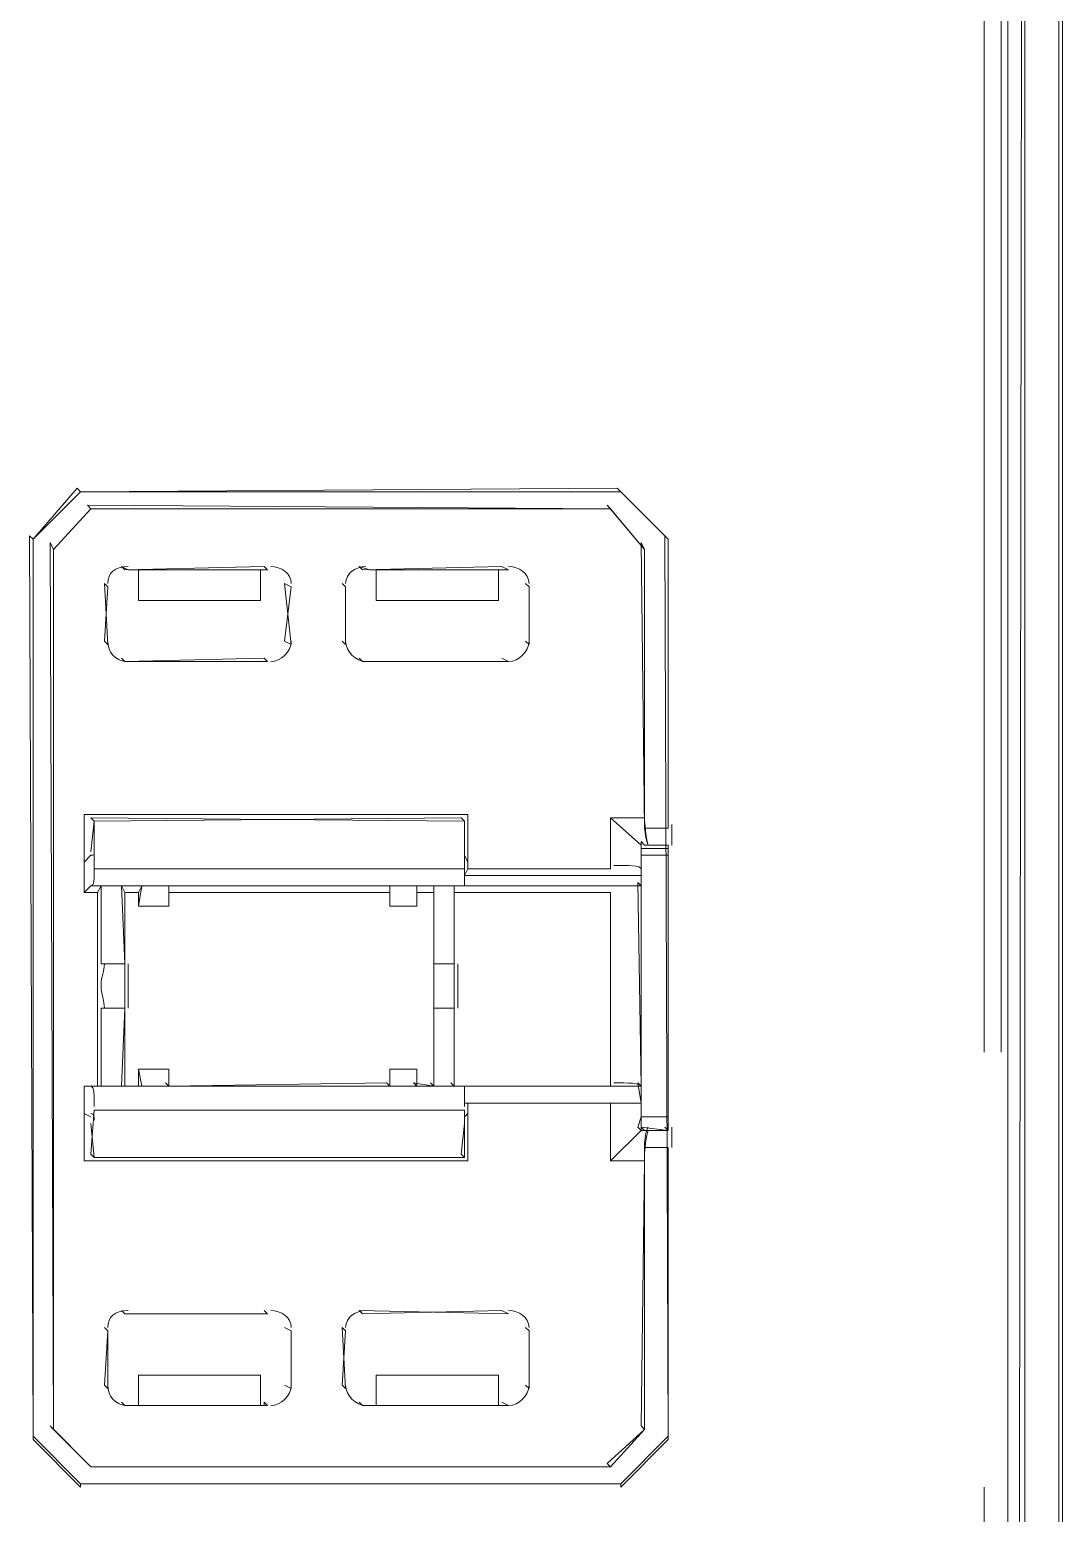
# Model space of a CAD drawing. Header units: metres. Extents: x 2999 to 3164, y 1641 to 1678.
# Drawn here: x 3003.703 to 3004.174, y 1655.73 to 1656.407 of the extents above; entities that cross this region are included whole.
import ezdxf

# ---------------------------------------------------------------- set-up
doc = ezdxf.new("R2010")
doc.units = ezdxf.units.M

msp = doc.modelspace()

# ---------------------------------------------------------------- linework, layer by layer
at = {"color": 7, "linetype": 'Continuous', "lineweight": 20, "true_color": 0x000007}
for points in [[(3004.14961, 1657.52946), (3004.1465, 1657.53256), (3004.14961, 1657.66603), (3004.1465, 1657.66293), (3004.1465, 1655.94026)], [(3004.13874, 1655.94026), (3004.13874, 1657.66293), (3004.13874, 1657.66293)], [(3004.17288, 1657.65206), (3004.17288, 1655.22637), (3004.17288, 1655.22637)], [(3004.17444, 1657.6443), (3004.17444, 1655.22482), (3004.17444, 1655.22482)], [(3004.15736, 1655.28845), (3004.15736, 1657.53567), (3004.14961, 1657.52946), (3004.14961, 1655.29)], [(3004.15736, 1655.28845), (3004.15426, 1655.29155), (3004.15736, 1657.53567), (3004.15426, 1657.53877)], [(3004.13874, 1655.31173), (3004.13874, 1655.74162), (3004.13874, 1655.74162)]]:
    msp.add_lwpolyline(points, dxfattribs=at)
at = {"color": 7, "linetype": 'Continuous', "lineweight": 13, "true_color": 0x000007}
for points in [[(3003.7042, 1655.76489), (3003.7042, 1655.76334), (3003.7042, 1656.17461), (3003.72592, 1656.19634), (3003.72437, 1656.19789), (3003.7042, 1656.17461), (3003.70264, 1656.17616)], [(3003.72592, 1656.19634), (3003.97268, 1656.19634), (3003.97113, 1656.19789)], [(3003.97268, 1656.19634), (3003.99441, 1656.17461)], [(3003.71351, 1656.16995), (3003.73058, 1656.18858)], [(3003.73058, 1656.18858), (3003.72903, 1656.19013), (3003.96803, 1656.18858)], [(3003.96803, 1656.18858), (3003.96648, 1656.19013), (3003.98355, 1656.16995)], [(3003.71351, 1655.768), (3003.71351, 1656.16995), (3003.71196, 1656.17306)], [(3003.81128, 1656.16064), (3003.80973, 1656.16219), (3003.7461, 1656.16064), (3003.74455, 1656.16219), (3003.74765, 1656.16064), (3003.75231, 1656.16064), (3003.80818, 1656.16064), (3003.80973, 1656.16064)], [(3003.92147, 1656.16064), (3003.91836, 1656.16219), (3003.85474, 1656.16064), (3003.85318, 1656.16219), (3003.85784, 1656.16064), (3003.86094, 1656.16064), (3003.91681, 1656.16064), (3003.91836, 1656.16064)], [(3003.73834, 1656.1265), (3003.73679, 1656.12805), (3003.73834, 1656.15288), (3003.73679, 1656.15443)], [(3003.82214, 1656.1265), (3003.81904, 1656.12805), (3003.82214, 1656.15288), (3003.81904, 1656.15443)], [(3003.7461, 1656.11874), (3003.81128, 1656.11874), (3003.80973, 1656.12029)], [(3003.73213, 1656.0458), (3003.73058, 1656.04735), (3003.90129, 1656.0458), (3003.90129, 1656.02407), (3003.73213, 1656.02407)], [(3003.87957, 1656.007), (3003.87957, 1656.01631), (3003.87957, 1656.01321)], [(3003.90129, 1655.89215), (3003.73213, 1655.89215)], [(3003.92147, 1655.82076), (3003.91836, 1655.82232), (3003.85474, 1655.82076), (3003.85318, 1655.82232)], [(3003.84698, 1655.78662), (3003.84542, 1655.78817), (3003.84698, 1655.81301), (3003.84542, 1655.81456)], [(3003.73834, 1655.78662), (3003.73679, 1655.78817), (3003.73834, 1655.81301)], [(3003.93078, 1655.81301), (3003.93078, 1655.78662)], [(3003.98355, 1655.768), (3003.96803, 1655.75093), (3003.96648, 1655.75248)], [(3003.73058, 1655.75093), (3003.96803, 1655.75093)]]:
    msp.add_lwpolyline(points, close=True, dxfattribs=at)
for points in [[(3003.98355, 1656.04735), (3003.98355, 1656.16995), (3003.98199, 1656.17306), (3003.98355, 1656.04269)], [(3003.99441, 1656.04269), (3003.99441, 1656.17461), (3003.99286, 1656.17616), (3003.99441, 1655.76334), (3003.99441, 1655.76489), (3003.99441, 1655.89681)], [(3003.80818, 1656.16064), (3003.80818, 1656.14667), (3003.75231, 1656.14667), (3003.75231, 1656.16064)], [(3003.91681, 1656.16064), (3003.91681, 1656.14667), (3003.86094, 1656.14667), (3003.86094, 1656.16064)], [(3003.84698, 1656.1265), (3003.84698, 1656.15288), (3003.84542, 1656.15443)], [(3003.84698, 1656.15288), (3003.84698, 1656.1265), (3003.84698, 1656.1265)], [(3003.93078, 1656.15288), (3003.92923, 1656.15443), (3003.92923, 1656.15443)], [(3003.93078, 1656.15288), (3003.93078, 1656.1265), (3003.92923, 1656.12805)], [(3003.93078, 1656.1265), (3003.93078, 1656.15288), (3003.93078, 1656.15288)], [(3003.84698, 1656.1265), (3003.84542, 1656.12805), (3003.84542, 1656.12805)], [(3003.7461, 1656.11874), (3003.74455, 1656.12029), (3003.74455, 1656.12029)], [(3003.85474, 1656.11874), (3003.85318, 1656.12029), (3003.85318, 1656.12029)], [(3003.85474, 1656.11874), (3003.92147, 1656.11874), (3003.91836, 1656.12029)], [(3003.85474, 1656.11874), (3003.92147, 1656.11874), (3003.92147, 1656.11874)], [(3003.72748, 1656.02717), (3003.72748, 1656.0489), (3003.90285, 1656.0489)], [(3003.73213, 1656.0458), (3003.73058, 1656.03183), (3003.73058, 1656.03183)], [(3003.90129, 1656.0458), (3003.89974, 1656.04735), (3003.73213, 1656.0458)], [(3003.90129, 1656.03183), (3003.90129, 1656.0458), (3003.90129, 1656.0458)], [(3003.90285, 1656.0489), (3003.90285, 1656.02717), (3003.90285, 1656.02717)], [(3003.96803, 1656.02407), (3003.96803, 1656.04735), (3003.98199, 1656.03493)], [(3003.96803, 1656.04735), (3003.98355, 1656.04735), (3003.98355, 1656.04735)], [(3003.98355, 1656.04269), (3003.99441, 1656.04269), (3003.99441, 1656.04269)], [(3003.73058, 1656.03028), (3003.72748, 1656.02717), (3003.72748, 1656.01321), (3003.73058, 1656.01631)], [(3003.90129, 1656.03028), (3003.90285, 1656.02717), (3003.90285, 1656.02407), (3003.90129, 1656.02097)], [(3003.98199, 1656.03338), (3003.99441, 1656.03338), (3003.99441, 1656.03028), (3003.98199, 1656.03028), (3003.98199, 1656.03338), (3003.98199, 1656.03493), (3003.98199, 1656.02407), (3003.98199, 1656.02097), (3003.98199, 1656.01631), (3003.98044, 1656.01786), (3003.98199, 1655.92475), (3003.98044, 1655.9263), (3003.98199, 1655.91699), (3003.98199, 1655.90457), (3003.98044, 1655.90612), (3003.98199, 1655.91078), (3003.98199, 1656.03028)], [(3003.99441, 1656.03493), (3003.98355, 1656.03493), (3003.98199, 1656.03649), (3003.98199, 1656.03493)], [(3003.98199, 1655.91078), (3003.99441, 1655.91078), (3003.99441, 1656.03028)], [(3003.99441, 1656.03493), (3003.99441, 1656.03338), (3003.99441, 1656.03338)], [(3003.96803, 1656.02407), (3003.90285, 1656.02407), (3003.90285, 1656.02407)], [(3003.90129, 1656.02097), (3003.90129, 1656.01631), (3003.90129, 1656.01631)], [(3003.90129, 1656.02097), (3003.98199, 1656.02097), (3003.98199, 1656.02097)], [(3003.73524, 1656.01631), (3003.73368, 1656.01321), (3003.72748, 1656.01321)], [(3003.73058, 1656.01631), (3003.73524, 1656.01631), (3003.74455, 1656.01631), (3003.75386, 1656.01631), (3003.76627, 1656.01631), (3003.86715, 1656.01631), (3003.87957, 1656.01631), (3003.88733, 1656.01631), (3003.89664, 1656.01631), (3003.90129, 1656.01631)], [(3003.73368, 1656.01321), (3003.73368, 1655.92475), (3003.73524, 1655.92475), (3003.73524, 1655.96044)], [(3003.73524, 1656.01631), (3003.73524, 1655.98062), (3003.73524, 1655.98062)], [(3003.74455, 1656.01631), (3003.7461, 1655.98062), (3003.73524, 1655.98062)], [(3003.75386, 1656.01631), (3003.75231, 1656.01321), (3003.7461, 1656.01321), (3003.74455, 1656.01631)], [(3003.7461, 1655.92475), (3003.7461, 1656.01321), (3003.7461, 1656.01321)], [(3003.75386, 1656.01631), (3003.75231, 1656.007), (3003.76627, 1656.007), (3003.76627, 1656.01631)], [(3003.75231, 1656.007), (3003.75231, 1656.01321), (3003.75231, 1656.01321)], [(3003.76627, 1656.01631), (3003.76627, 1656.01321), (3003.86715, 1656.01321), (3003.86715, 1656.01631)], [(3003.76627, 1656.01321), (3003.76627, 1656.007), (3003.76627, 1656.007)], [(3003.86715, 1656.01631), (3003.86715, 1656.007), (3003.87957, 1656.007)], [(3003.86715, 1656.007), (3003.86715, 1656.01321), (3003.86715, 1656.01321)], [(3003.88733, 1656.01631), (3003.88733, 1656.01321), (3003.87957, 1656.01321)], [(3003.88733, 1656.01631), (3003.88733, 1655.98062), (3003.89664, 1655.98062), (3003.89664, 1656.01631)], [(3003.88733, 1655.92475), (3003.88733, 1656.01321), (3003.88733, 1656.01321)], [(3003.96803, 1656.01321), (3003.89664, 1656.01321), (3003.89664, 1656.01631)], [(3003.89664, 1656.01321), (3003.89664, 1655.92475), (3003.89664, 1655.92475)], [(3003.90129, 1656.01631), (3003.98199, 1656.01631), (3003.98199, 1656.01631)], [(3003.96803, 1655.92475), (3003.96803, 1656.01321), (3003.96803, 1656.01321)], [(3003.73524, 1655.96044), (3003.7461, 1655.96044), (3003.74455, 1655.92475)], [(3003.89664, 1655.92475), (3003.89664, 1655.96044), (3003.88733, 1655.96044), (3003.88733, 1655.92475)], [(3003.75386, 1655.92475), (3003.75231, 1655.93251), (3003.76627, 1655.93251), (3003.76627, 1655.92475)], [(3003.75231, 1655.92475), (3003.75231, 1655.93251), (3003.75231, 1655.93251)], [(3003.86715, 1655.93251), (3003.86715, 1655.92475), (3003.8656, 1655.9263), (3003.76627, 1655.92475)], [(3003.76627, 1655.93251), (3003.76627, 1655.92475), (3003.76627, 1655.92475)], [(3003.86715, 1655.92475), (3003.86715, 1655.93251), (3003.87957, 1655.93251), (3003.87957, 1655.92475), (3003.87957, 1655.93251)], [(3003.72748, 1655.91233), (3003.72748, 1655.92475), (3003.73058, 1655.92475)], [(3003.72748, 1655.92475), (3003.73368, 1655.92475), (3003.73368, 1655.92475)], [(3003.76627, 1655.92475), (3003.75386, 1655.92475), (3003.74455, 1655.92475), (3003.73524, 1655.92475), (3003.73058, 1655.92475)], [(3003.74455, 1655.92475), (3003.7461, 1655.92475), (3003.75231, 1655.92475), (3003.75386, 1655.92475)], [(3003.76627, 1655.92475), (3003.76472, 1655.9263), (3003.76472, 1655.9263)], [(3003.76627, 1655.92475), (3003.86715, 1655.92475), (3003.87957, 1655.92475), (3003.88733, 1655.92475), (3003.89664, 1655.92475), (3003.90129, 1655.92475)], [(3003.87957, 1655.92475), (3003.87801, 1655.9263), (3003.88733, 1655.92475), (3003.88577, 1655.9263)], [(3003.96803, 1655.92475), (3003.89664, 1655.92475), (3003.89509, 1655.9263)], [(3003.90129, 1655.92475), (3003.90129, 1655.91699), (3003.90129, 1655.91699)], [(3003.90129, 1655.92475), (3003.98199, 1655.92475), (3003.98199, 1655.92475)], [(3003.90129, 1655.91078), (3003.90285, 1655.91233), (3003.90285, 1655.91699)], [(3003.90129, 1655.91699), (3003.98199, 1655.91699), (3003.98199, 1655.91699)], [(3003.96803, 1655.8906), (3003.96803, 1655.91699), (3003.96803, 1655.91699)], [(3003.72748, 1655.91233), (3003.73058, 1655.91078), (3003.73058, 1655.91078)], [(3003.90285, 1655.8906), (3003.72748, 1655.8906), (3003.72748, 1655.91233)], [(3003.73058, 1655.90767), (3003.73213, 1655.89215), (3003.73058, 1655.89371), (3003.73213, 1655.91388)], [(3003.73213, 1655.91388), (3003.90129, 1655.91388), (3003.90129, 1655.91388)], [(3003.90129, 1655.91388), (3003.90129, 1655.89215), (3003.89974, 1655.89371), (3003.90129, 1655.90767)], [(3003.90285, 1655.91233), (3003.90285, 1655.8906), (3003.90285, 1655.8906)], [(3003.99441, 1655.91078), (3003.99441, 1655.90457), (3003.98199, 1655.90457)], [(3003.98355, 1655.8906), (3003.96803, 1655.8906), (3003.98199, 1655.90457)], [(3003.98199, 1655.90457), (3003.98355, 1655.90457), (3003.98199, 1655.90612), (3003.99441, 1655.90457)], [(3003.99441, 1655.90457), (3003.99286, 1655.90612), (3003.99286, 1655.90612)], [(3003.98355, 1655.89681), (3003.98355, 1655.768), (3003.98199, 1655.76955), (3003.98355, 1655.8906)], [(3003.99441, 1655.89681), (3003.98355, 1655.89681), (3003.98355, 1655.89681)], [(3003.7461, 1655.82076), (3003.74455, 1655.82232), (3003.74455, 1655.82232)], [(3003.7461, 1655.82076), (3003.81128, 1655.82076), (3003.80973, 1655.82232)], [(3003.81128, 1655.82076), (3003.7461, 1655.82076), (3003.7461, 1655.82076)], [(3003.73834, 1655.81301), (3003.73679, 1655.81456), (3003.73679, 1655.81456)], [(3003.82214, 1655.81301), (3003.81904, 1655.81456), (3003.81904, 1655.81456)], [(3003.93078, 1655.81301), (3003.92923, 1655.81456), (3003.92923, 1655.81456)], [(3003.82214, 1655.78662), (3003.82214, 1655.81301), (3003.82214, 1655.81301)], [(3003.82214, 1655.81301), (3003.82214, 1655.78662), (3003.82214, 1655.78662)], [(3003.75231, 1655.77886), (3003.75231, 1655.79283), (3003.80818, 1655.79283), (3003.80818, 1655.77886)], [(3003.86094, 1655.77886), (3003.86094, 1655.79283), (3003.91681, 1655.79283), (3003.91681, 1655.77886)], [(3003.82214, 1655.78662), (3003.81904, 1655.78817), (3003.81904, 1655.78817)], [(3003.93078, 1655.78662), (3003.92923, 1655.78817), (3003.92923, 1655.78817)], [(3003.81128, 1655.77886), (3003.80973, 1655.78041), (3003.80973, 1655.77886), (3003.80818, 1655.77886), (3003.75231, 1655.77886), (3003.74765, 1655.77886), (3003.7461, 1655.77886), (3003.74455, 1655.78041)], [(3003.85474, 1655.77886), (3003.85318, 1655.78041), (3003.85318, 1655.78041)], [(3003.92147, 1655.77886), (3003.91836, 1655.78041), (3003.91836, 1655.78041)], [(3003.7461, 1655.77886), (3003.81128, 1655.77886), (3003.81128, 1655.77886)], [(3003.85474, 1655.77886), (3003.92147, 1655.77886), (3003.92147, 1655.77886)], [(3003.92147, 1655.77886), (3003.91836, 1655.77886), (3003.91681, 1655.77886), (3003.86094, 1655.77886), (3003.85784, 1655.77886), (3003.85474, 1655.77886)], [(3003.73058, 1655.75093), (3003.71351, 1655.768), (3003.71196, 1655.76955), (3003.73058, 1655.75093), (3003.72903, 1655.75248)], [(3003.7042, 1655.76489), (3003.72592, 1655.74317), (3003.72592, 1655.74317)], [(3003.72592, 1655.74162), (3003.7042, 1655.76334), (3003.7042, 1655.76334)], [(3003.99441, 1655.76334), (3003.97268, 1655.74162), (3003.97268, 1655.74317), (3003.72592, 1655.74317), (3003.72592, 1655.74162)], [(3003.97268, 1655.74317), (3003.99441, 1655.76489), (3003.99441, 1655.76489)]]:
    msp.add_lwpolyline(points, dxfattribs=at)
for points in [[(3003.74765, 1656.16219), (3003.74144, 1656.16219), (3003.73834, 1656.15909), (3003.73834, 1656.15443)], [(3003.74765, 1656.16219), (3003.74144, 1656.16219), (3003.73834, 1656.15909), (3003.73834, 1656.15443)], [(3003.82214, 1656.15443), (3003.82214, 1656.15909), (3003.81749, 1656.16219), (3003.81283, 1656.16219)], [(3003.82214, 1656.15443), (3003.82214, 1656.15909), (3003.81749, 1656.16219), (3003.81283, 1656.16219)], [(3003.85629, 1656.16219), (3003.85163, 1656.16219), (3003.84698, 1656.15909), (3003.84698, 1656.15443)], [(3003.85629, 1656.16219), (3003.85163, 1656.16219), (3003.84698, 1656.15909), (3003.84698, 1656.15443)], [(3003.93078, 1656.15443), (3003.93078, 1656.15909), (3003.92612, 1656.16219), (3003.92147, 1656.16219)], [(3003.93078, 1656.15443), (3003.93078, 1656.15909), (3003.92612, 1656.16219), (3003.92147, 1656.16219)], [(3003.73834, 1656.12805), (3003.73834, 1656.12339), (3003.74144, 1656.11874), (3003.74765, 1656.11874)], [(3003.73834, 1656.12805), (3003.73834, 1656.12339), (3003.74144, 1656.11874), (3003.74765, 1656.11874)], [(3003.81283, 1656.11874), (3003.81749, 1656.11874), (3003.82214, 1656.12339), (3003.82214, 1656.12805)], [(3003.81283, 1656.11874), (3003.81749, 1656.11874), (3003.82214, 1656.12339), (3003.82214, 1656.12805)], [(3003.84698, 1656.12805), (3003.84698, 1656.12339), (3003.85163, 1656.11874), (3003.85629, 1656.11874)], [(3003.84698, 1656.12805), (3003.84698, 1656.12339), (3003.85163, 1656.11874), (3003.85629, 1656.11874)], [(3003.92147, 1656.11874), (3003.92612, 1656.11874), (3003.93078, 1656.12339), (3003.93078, 1656.12805)], [(3003.92147, 1656.11874), (3003.92612, 1656.11874), (3003.93078, 1656.12339), (3003.93078, 1656.12805)], [(3003.98355, 1656.0489), (3003.98355, 1656.04114), (3003.9851, 1656.03493), (3003.9851, 1656.03493)], [(3003.98355, 1656.04425), (3003.98355, 1656.03959), (3003.9851, 1656.03493), (3003.9851, 1656.03493)], [(3003.99596, 1656.03493), (3003.99596, 1656.03493), (3003.99596, 1656.03959), (3003.99596, 1656.04425)], [(3003.73058, 1656.03028), (3003.73213, 1656.03028), (3003.73213, 1656.03028), (3003.73213, 1656.03183)], [(3003.90129, 1656.03183), (3003.90129, 1656.03028), (3003.90129, 1656.03028), (3003.90129, 1656.03028)], [(3003.73058, 1656.01631), (3003.73213, 1656.01631), (3003.73213, 1656.01941), (3003.73213, 1656.02407)], [(3003.90129, 1656.02407), (3003.90129, 1656.01941), (3003.90129, 1656.01631), (3003.90129, 1656.01631)], [(3003.98199, 1656.02407), (3003.98199, 1656.02562), (3003.97579, 1656.02562), (3003.96958, 1656.02562)], [(3003.96958, 1656.01631), (3003.97579, 1656.01631), (3003.98199, 1656.01631), (3003.98199, 1656.01631)], [(3003.73213, 1655.91543), (3003.73213, 1655.92009), (3003.73213, 1655.92475), (3003.73058, 1655.92475)], [(3003.90129, 1655.92475), (3003.90129, 1655.92475), (3003.90129, 1655.92009), (3003.90129, 1655.91543)], [(3003.98199, 1655.92475), (3003.98199, 1655.9263), (3003.97579, 1655.9263), (3003.96958, 1655.9263)], [(3003.73213, 1655.90923), (3003.73213, 1655.91078), (3003.73213, 1655.91233), (3003.73058, 1655.91233)], [(3003.90129, 1655.91233), (3003.90129, 1655.91233), (3003.90129, 1655.91078), (3003.90129, 1655.90923)], [(3003.9851, 1655.90612), (3003.9851, 1655.90612), (3003.98355, 1655.90302), (3003.98355, 1655.89681)], [(3003.9851, 1655.90457), (3003.9851, 1655.90457), (3003.98355, 1655.89836), (3003.98355, 1655.89215)], [(3003.99596, 1655.89681), (3003.99596, 1655.90302), (3003.99596, 1655.90612), (3003.99596, 1655.90612)], [(3003.74765, 1655.82232), (3003.74144, 1655.82232), (3003.73834, 1655.81921), (3003.73834, 1655.81456)], [(3003.74765, 1655.82232), (3003.74144, 1655.82232), (3003.73834, 1655.81921), (3003.73834, 1655.81456)], [(3003.82214, 1655.81456), (3003.82214, 1655.81921), (3003.81749, 1655.82232), (3003.81283, 1655.82232)], [(3003.82214, 1655.81456), (3003.82214, 1655.81921), (3003.81749, 1655.82232), (3003.81283, 1655.82232)], [(3003.85629, 1655.82232), (3003.85163, 1655.82232), (3003.84698, 1655.81921), (3003.84698, 1655.81456)], [(3003.85629, 1655.82232), (3003.85163, 1655.82232), (3003.84698, 1655.81921), (3003.84698, 1655.81456)], [(3003.93078, 1655.81456), (3003.93078, 1655.81921), (3003.92612, 1655.82232), (3003.92147, 1655.82232)], [(3003.93078, 1655.81456), (3003.93078, 1655.81921), (3003.92612, 1655.82232), (3003.92147, 1655.82232)], [(3003.73834, 1655.78817), (3003.73834, 1655.78352), (3003.74144, 1655.77886), (3003.74765, 1655.77886)], [(3003.73834, 1655.78817), (3003.73834, 1655.78352), (3003.74144, 1655.77886), (3003.74765, 1655.77886)], [(3003.81283, 1655.77886), (3003.81749, 1655.77886), (3003.82214, 1655.78352), (3003.82214, 1655.78817)], [(3003.81283, 1655.77886), (3003.81749, 1655.77886), (3003.82214, 1655.78352), (3003.82214, 1655.78817)], [(3003.84698, 1655.78817), (3003.84698, 1655.78352), (3003.85163, 1655.77886), (3003.85629, 1655.77886)], [(3003.84698, 1655.78817), (3003.84698, 1655.78352), (3003.85163, 1655.77886), (3003.85629, 1655.77886)], [(3003.92147, 1655.77886), (3003.92612, 1655.77886), (3003.93078, 1655.78352), (3003.93078, 1655.78817)], [(3003.92147, 1655.77886), (3003.92612, 1655.77886), (3003.93078, 1655.78352), (3003.93078, 1655.78817)]]:
    msp.add_open_spline(points, degree=3, dxfattribs=at)
for points in [[(3003.73679, 1655.98062), (3003.73679, 1655.97751), (3003.73524, 1655.97441), (3003.73524, 1655.9713), (3003.73524, 1655.9713), (3003.73524, 1655.96665), (3003.73679, 1655.96354), (3003.73679, 1655.96044)], [(3003.74765, 1655.96044), (3003.74765, 1655.96354), (3003.74765, 1655.96665), (3003.74765, 1655.9713), (3003.74765, 1655.9713), (3003.74765, 1655.97441), (3003.74765, 1655.97751), (3003.74765, 1655.98062)], [(3003.88733, 1655.98062), (3003.88733, 1655.97751), (3003.88733, 1655.97441), (3003.88733, 1655.9713), (3003.88733, 1655.9713), (3003.88733, 1655.96665), (3003.88733, 1655.96354), (3003.88733, 1655.96044)], [(3003.89819, 1655.96044), (3003.89819, 1655.96354), (3003.89819, 1655.96665), (3003.89819, 1655.9713), (3003.89819, 1655.9713), (3003.89819, 1655.97441), (3003.89819, 1655.97751), (3003.89819, 1655.98062)]]:
    msp.add_open_spline(points, degree=3, knots=[0, 0, 0, 0, 0.125, 0.125, 0.125, 0.125001, 1, 1, 1, 1], dxfattribs=at)

doc.saveas('drawing.dxf')
